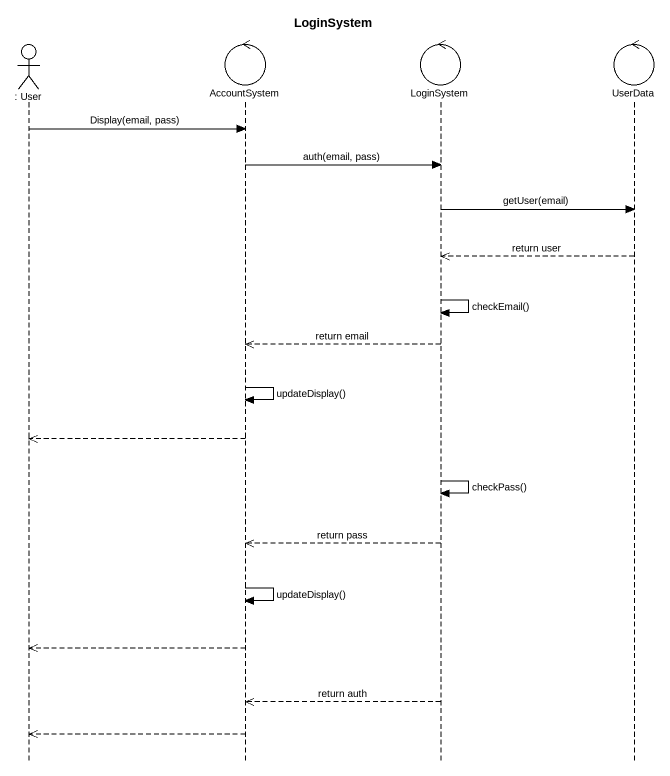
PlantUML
@startuml
title LoginSystem
hide footbox
actor ": User" as User
control AccountSystem
control LoginSystem
control UserData

User -> AccountSystem : Display(email, pass)
AccountSystem -> LoginSystem : auth(email, pass)
LoginSystem -> UserData : getUser(email)
UserData -->> LoginSystem : return user
LoginSystem -> LoginSystem : checkEmail()
LoginSystem -->> AccountSystem : return email
AccountSystem -> AccountSystem : updateDisplay()
AccountSystem -->> User
LoginSystem -> LoginSystem : checkPass()
LoginSystem -->> AccountSystem : return pass
AccountSystem -> AccountSystem : updateDisplay()
AccountSystem -->> User
LoginSystem -->> AccountSystem : return auth
AccountSystem -->> User
@enduml
